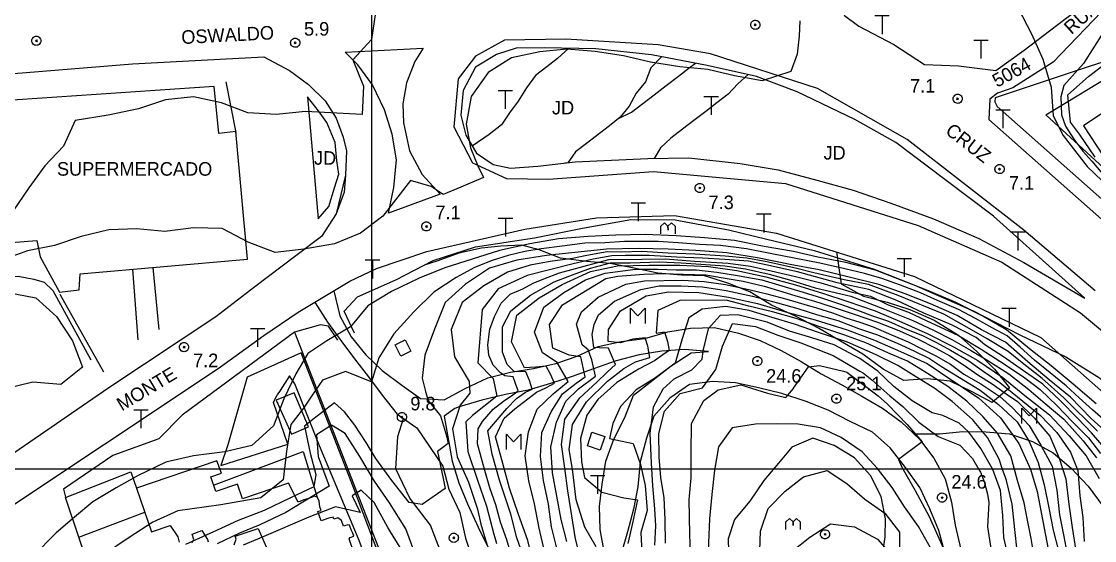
# Model space of a CAD drawing. Extents: x 555347 to 556479, y 8560498 to 8561653.
# Drawn here: x 556122.6 to 556359.8, y 8561384.2 to 8561498.9 of the extents above; entities that cross this region are included whole.
import ezdxf

# ---------------------------------------------------------------- set-up
doc = ezdxf.new("R2010")
doc.units = 0
doc.header["$MEASUREMENT"] = 0
for name, color, linetype in [('10', 24, 'CONTINUOUS'), ('12', 3, 'CONTINUOUS'), ('13', 3, 'CONTINUOUS'), ('14', 3, 'CONTINUOUS'), ('20', 4, 'CONTINUOUS'), ('30', 2, 'CONTINUOUS'), ('38', 255, 'CONTINUOUS'), ('4', 255, 'CONTINUOUS'), ('40', 255, 'CONTINUOUS'), ('43', 212, 'CONTINUOUS'), ('44', 255, 'CONTINUOUS'), ('5', 1, 'CONTINUOUS'), ('50', 255, 'CONTINUOUS'), ('6', 2, 'CONTINUOUS'), ('7', 42, 'CONTINUOUS')]:
    doc.layers.add(name, color=color, linetype=linetype)

# ---------------------------------------------------------------- blocks, each defined once
blk = doc.blocks.new('COD007', base_point=(556370.32, 8561240.38))
at = {"layer": '4'}
for points in [[(556370.316, 8561241.3956), (556370.5168, 8561241.3792), (556370.7156, 8561241.318), (556370.9212, 8561241.2012), (556371.1236, 8561241.0072), (556371.2452, 8561240.7848), (556371.3152, 8561240.5864), (556371.3332, 8561240.3828), (556371.314, 8561240.188), (556371.2436, 8561239.9836), (556371.1232, 8561239.7764), (556370.9232, 8561239.5776), (556370.718, 8561239.4492), (556370.5176, 8561239.396), (556370.3128, 8561239.3792), (556370.108, 8561239.3984), (556369.9132, 8561239.4596), (556369.7048, 8561239.5812), (556369.5112, 8561239.7812), (556369.3808, 8561239.9844), (556369.3248, 8561240.184), (556369.3128, 8561240.386), (556369.3268, 8561240.5876), (556369.38, 8561240.79), (556369.5116, 8561240.9964), (556369.7064, 8561241.1968), (556369.9148, 8561241.3292), (556370.1204, 8561241.3896)], [(556370.32, 8561240.18), (556370.12, 8561240.38), (556370.32, 8561240.58), (556370.52, 8561240.38)]]:
    blk.add_lwpolyline(points, close=True, dxfattribs=at)
blk = doc.blocks.new('COD139', base_point=(556304.42, 8561266.24))
at = {"layer": '30'}
blk.add_lwpolyline([(556302.82, 8561264.54), (556302.82, 8561267.94), (556304.412, 8561266.237167), (556306.02, 8561267.94), (556306.02, 8561264.54)], dxfattribs=at)
blk = doc.blocks.new('COD140', base_point=(555924.61, 8561329.59))
at = {"layer": '30'}
blk.add_lwpolyline([(555923.01, 8561327.89), (555923.01, 8561329.59), (555923.81, 8561330.298333), (555924.607333, 8561329.587167), (555924.61, 8561328.74), (555924.607333, 8561329.587167), (555925.41, 8561330.298333), (555926.207333, 8561329.587167), (555926.21, 8561327.89)], dxfattribs=at)
blk = doc.blocks.new('COD013', base_point=(555984.05, 8561208.14))
at = {"layer": '50'}
for p, q in [((555985.645993, 8561212.14), (555982.445993, 8561212.14)), ((555984.0524, 8561212.1364), (555984.0524, 8561208.1444))]:
    blk.add_line(p, q, dxfattribs=at)

msp = doc.modelspace()

# ---------------------------------------------------------------- linework, layer by layer
at = {"layer": '10'}
for points in [[(556381.05, 8561496.4, 14.47), (556337.88, 8561481.99, 9.67), (556337.81, 8561481.17, 9.2), (556338.28, 8561480.14, 9.22), (556364.65, 8561456.77, 9.91), (556385.6, 8561438.51, 9.73)], [(556167.8, 8561485.57, 6.68), (556170.01, 8561474.34, 11.82)], [(556196.19, 8561430, 10.17), (556193.96, 8561434.88, 10.1), (556196.9, 8561438.08, 10.2), (556205.35, 8561441.77, 10.05), (556213.59, 8561446.07, 0), (556223, 8561449.08, 0), (556236.05, 8561451.08, 0), (556246.6, 8561453.24, 0), (556257.31, 8561455.14, 0), (556267.11, 8561455.04, 0), (556278.91, 8561452.84, 0), (556287.37, 8561450.79, 0), (556297.82, 8561448.29, 0), (556311.08, 8561444.13, 0), (556319.88, 8561440.73, 0), (556332.98, 8561434.97, 0), (556343.29, 8561429.67, 0), (556353.49, 8561424.76, 0), (556360.9, 8561420.16, 0), (556365.55, 8561415.85, 0), (556368.8, 8561411.2, 0), (556371.1, 8561406.24, 0), (556373, 8561399.28, 0), (556373.54, 8561392.14, 9.97)], [(556148.36, 8561428.54, 7.8), (556147.22, 8561444.14, 12.23)], [(556153, 8561430.83, 7.68), (556151.69, 8561444.54, 10.97)], [(556106.2, 8561438.47, 7.44), (556107.22, 8561437.22, 7.42), (556108.27, 8561436.51, 7.44), (556109.42, 8561436.5, 7.44), (556111.54, 8561437.62, 7.44), (556119.95, 8561442.43, 7.45), (556121.84, 8561442.61, 7.5), (556125.34, 8561441.94, 7.73), (556127.59, 8561441.32, 7.9), (556129.53, 8561439.45, 9.3), (556137.92, 8561424.15, 9.08)], [(556131.04, 8561438.64, 11.39), (556140.75, 8561421.44, 9.52)], [(556192.5, 8561428.44, 9.64), (556190.48, 8561431.58, 10.29), (556188.72, 8561431.88, 10.17), (556182.98, 8561430.2, 12.87)], [(556182.98, 8561430.2, 12.87), (556158.1, 8561411.9, 0), (556152.99, 8561406.68, 0), (556142.82, 8561402.96, 0), (556131.91, 8561395.54, 0), (556132.31, 8561393.77, 0)], [(556182.98, 8561430.2, 12.87), (556158.1, 8561411.9, 0), (556152.99, 8561406.68, 0), (556142.82, 8561402.96, 0), (556131.91, 8561395.54, 0), (556132.31, 8561393.77, 0)], [(556182.98, 8561430.2, 12.87), (556210.77, 8561358.93, 16.19), (556220.31, 8561335.01, 17.22), (556222.37, 8561323.98, 17.25), (556220.84, 8561286.95, 16.62)], [(556165.08, 8561396.43, 16.36), (556184.85, 8561403.87, 17.12), (556187.96, 8561393.78, 43.32)], [(556135.29, 8561384.95, 16), (556132.32, 8561393.69, 16.01), (556146.8, 8561399.35, 42.3), (556148.05, 8561395.74, 43.67)], [(556108.29, 8561341.25, 18.07), (556106.61, 8561345.92, 17.21), (556113.61, 8561349.26, 17.26), (556115.92, 8561346.09, 17.43), (556125.12, 8561350.86, 16.95), (556120.77, 8561357.85, 16.11), (556140.03, 8561370.34, 16.35), (556135.29, 8561384.95, 16), (556149.88, 8561390.44, 16.45)]]:
    msp.add_polyline3d(points, dxfattribs=at)
at = {"layer": '12'}
msp.add_lwpolyline([(556359.94, 8561439.37), (556344.17, 8561452.81), (556318.41, 8561472.85), (556298.59, 8561484.07), (556274.93, 8561491.78), (556263.39, 8561493.76), (556242.97, 8561495.02), (556229.38, 8561494.8), (556222.95, 8561491.2), (556219.14, 8561486.25), (556218.17, 8561475.62), (556222.29, 8561467.69), (556229.79, 8561464.19), (556239.13, 8561464.07), (556262.31, 8561465.75), (556291.48, 8561463.09), (556320.85, 8561453.81), (556339.36, 8561445.7), (556356.71, 8561434.49), (556386.01, 8561410.14)], dxfattribs=at)
for points in [[(556400.88, 8561628.84, 13.62), (556400.84, 8561624.76, 13.21), (556400.04, 8561621.1, 13.36), (556398.11, 8561616.58, 13.31), (556394.11, 8561609.9, 13.3), (556373.9, 8561584.03, 12.91), (556371.66, 8561581.22, 12.49), (556369.38, 8561578.23, 12.5), (556359.03, 8561565.61, 12.3), (556349.66, 8561554.94, 11.72), (556338.48, 8561540.03, 10.55), (556329.95, 8561527.85, 9.48), (556324.55, 8561520.42, 8.61), (556317.38, 8561514.73, 8.26), (556312.23, 8561511.29, 8.08), (556306.88, 8561508.01, 7.69), (556303.76, 8561504.73, 7.49), (556303.5, 8561502.26, 7.45), (556304.52, 8561500.19, 7.47), (556307.7, 8561497.87, 7.5), (556315.44, 8561493.8, 7.45), (556322.25, 8561489.36, 7.47)], [(556100.02, 8561485.68, 5.48), (556147.15, 8561489.51, 5.79), (556176.2, 8561491.06, 6.21), (556181.86, 8561488.05, 6.13), (556186.08, 8561484.95, 6.18), (556189.73, 8561481.35, 6.44), (556192.16, 8561477.52, 6.49), (556193.73, 8561473.33, 6.61), (556194.48, 8561470.3, 6.69), (556194.2, 8561464.95, 6.84), (556192.14, 8561456.41, 7.08), (556188.89, 8561451.38, 7.32), (556183.24, 8561447.11, 7.32), (556174.19, 8561440.23, 7.55), (556165.53, 8561433.6, 7.47), (556141.9, 8561417.96, 7.35), (556120.88, 8561403.48, 7.3)], [(556423.75, 8561411.26, 9.94), (556380.86, 8561449.07, 10.15), (556349.09, 8561478.29, 9.73), (556365.35, 8561488.16, 14.14)], [(556336.48, 8561477.22, 7.85), (556386.36, 8561433.14, 7.66), (556435.91, 8561393.86, 7.97), (556442.6, 8561390.18, 8.49), (556448.21, 8561387.33, 8.7), (556453.45, 8561385.96, 9), (556460.57, 8561385.02, 9.48), (556468.11, 8561384.53, 0), (556477.89, 8561385.5, 0)], [(556115.5, 8561388.59, 6.98), (556166.07, 8561422.23, 7.49), (556176.21, 8561429.5, 7.52), (556183.74, 8561434.64, 7.47), (556188.96, 8561437.75, 7.45), (556195.16, 8561441.49, 7.36), (556201.09, 8561444.33, 7.42), (556212.21, 8561448.1, 7.9), (556212.2, 8561448.04, 7.47), (556233.87, 8561453, 7.59), (556249.7, 8561455.51, 7.48), (556266.98, 8561456.03, 7.34), (556289.49, 8561452.13, 7.49), (556320.04, 8561442.55, 7.55), (556347.93, 8561429.08, 7.48), (556371.89, 8561407.92, 7.58), (556374.39, 8561402.36, 7.87), (556377.26, 8561389.6, 8.73), (556380.87, 8561372.35, 8.88)]]:
    msp.add_polyline3d(points, dxfattribs=at)
msp.add_polyline3d([(556194.16, 8561492.1, 6.44), (556211.39, 8561493.02, 6.79), (556209.53, 8561490.07, 6.92), (556207.72, 8561485.33, 7.12), (556206.9, 8561480.71, 7.22), (556207.02, 8561476.49, 7.32), (556208.4, 8561470.33, 7.42), (556211.15, 8561465.09, 7.51), (556215.13, 8561460.73, 7.47), (556203.75, 8561456.56, 7.62), (556204.88, 8561462.18, 7.46), (556205.51, 8561468.3, 7.46), (556204.58, 8561473.98, 7.17), (556202.85, 8561479.37, 7.17), (556200.2, 8561484.89, 6.59), (556196.92, 8561489.33, 6.53)], close=True, dxfattribs=at)
at = {"layer": '13'}
for points in [[(556478.23, 8561560.57, 38.92), (556464.9, 8561555.49, 38.57), (556440.08, 8561544.13, 35.71), (556430.48, 8561540.69, 32.56), (556421.18, 8561538.94, 31.23), (556403.86, 8561535.16, 25.35), (556395.67, 8561532.62, 22.18), (556382.21, 8561526.61, 18.58), (556376.55, 8561523.54, 15.94), (556373.48, 8561520.68, 14.62), (556371.41, 8561516.12, 12.55), (556368.18, 8561510.41, 11.24), (556363.13, 8561502.87, 9.8), (556350.65, 8561489.88, 8.74), (556341.73, 8561484.24, 8.74), (556338.34, 8561483.04, 7.88), (556336.7, 8561481.72, 7.85), (556336.48, 8561477.22, 7.85)], [(556322.25, 8561489.36, 7.47), (556329.72, 8561489.08, 7.64), (556338.04, 8561488.06, 8.13), (556344.3, 8561492.55, 8.42), (556352.96, 8561499.19, 9.08), (556360.87, 8561505.06, 10.13), (556363.93, 8561509.18, 10.71), (556367.61, 8561515.61, 12.27), (556370.25, 8561522.01, 13.93), (556372.83, 8561524.5, 15.47), (556378.81, 8561529.02, 17.32), (556384.79, 8561531.63, 7.85), (556384.87, 8561531.57, 19.48), (556392.41, 8561535.95, 22.09)], [(556210.19, 8561358.07, 16.69), (556207.88, 8561364.52, 10.3), (556195.82, 8561396.26, 10.35), (556184.46, 8561425.69, 8.38), (556172.52, 8561420.27, 8.51), (556168.21, 8561405.31, 8.41), (556166.68, 8561400.78, 8.41), (556181.51, 8561405.5, 11.7), (556178.34, 8561414.66, 11.7), (556179.11, 8561416.39, 11.7)], [(556207.41, 8561356.94, 15.13), (556202.89, 8561368.8, 14.39), (556197.24, 8561384.17, 12.68), (556188.46, 8561405.12, 11.26), (556183.02, 8561418.81, 8.75), (556181.85, 8561420.58, 8.61), (556179.77, 8561417.34, 8.61), (556179.11, 8561416.39, 11.7)]]:
    msp.add_polyline3d(points, dxfattribs=at)
at = {"layer": '14'}
msp.add_lwpolyline([(556251.5, 8561381.36), (556250.55, 8561386.65), (556250.42, 8561391.69), (556250.97, 8561396.67), (556251.78, 8561401.73), (556253.57, 8561406.59), (556255.96, 8561411.4), (556257.9, 8561416.31), (556262.26, 8561419.71), (556266.25, 8561422.77), (556270.62, 8561425.68), (556274.46, 8561425.96), (556269.21, 8561426.44), (556264.14, 8561426.03), (556259.15, 8561425.25), (556254.06, 8561423.88), (556249.06, 8561422.13), (556244.32, 8561420.46), (556239.52, 8561418.87), (556234.63, 8561417.4), (556229.63, 8561416.48), (556224.4, 8561415.2), (556219.33, 8561413.72), (556218.38, 8561413.37), (556216.08, 8561411.67), (556217.78, 8561401.76), (556219.26, 8561396.94), (556221.2, 8561392.28), (556223.53, 8561387.16), (556225.95, 8561382.36)], dxfattribs=at)
for points in [[(556243.64, 8561492.97, 7.55), (556241.11, 8561490.72, 8.03), (556238.72, 8561488.88, 8.27), (556236.2, 8561486.96, 8.33), (556234.26, 8561484.2, 8.33), (556232.44, 8561481.29, 8.33), (556230.49, 8561478.71, 8.33), (556228.7, 8561476.08, 8.21), (556225.98, 8561473.93, 8.04), (556222.27, 8561471.35, 7.84), (556222.37, 8561471.18, 7.74)], [(556264.1, 8561491.11, 7.45), (556261.71, 8561488.65, 7.99), (556260.55, 8561485.54, 7.99), (556258.5, 8561483.09, 8.42), (556256.91, 8561480.21, 8.58), (556254.97, 8561477.78, 8.58), (556252.6, 8561475.83, 8.46), (556247.53, 8561471.95, 8.16), (556245.09, 8561470.08, 7.99), (556243.35, 8561467.68, 7.76), (556242.74, 8561467.62, 7.76)], [(556254.45, 8561477.35, 8.5), (556257.44, 8561478.85, 8.5), (556259.96, 8561480.78, 8.47), (556262.47, 8561482.71, 8.36), (556265.11, 8561484.73, 8.07), (556267.82, 8561486.81, 7.7), (556270.21, 8561488.64, 7.51), (556271.6, 8561489.66, 7.45)], [(556283.22, 8561487.17, 7.71), (556280.94, 8561485.15, 8.46), (556278.85, 8561482.85, 8.46), (556276.33, 8561480.92, 8.46), (556273.86, 8561479.02, 8.46), (556271.22, 8561477, 8.46), (556268.71, 8561475.07, 8.46), (556266.16, 8561473.12, 8.45), (556263.9, 8561470.94, 8.32), (556262.49, 8561468.62, 8.13)], [(556191.67, 8561439.38, 7.07), (556193, 8561433.82, 8.04), (556195.51, 8561429.23, 8.44), (556198.75, 8561425.25, 9.05), (556202.34, 8561421.73, 9.52), (556206.72, 8561418.5, 9.74), (556210.82, 8561415.55, 10), (556216.05, 8561415.26, 10.74), (556220.72, 8561417.76, 11.12), (556225.7, 8561420.12, 11.72), (556230.74, 8561421.39, 13.59), (556235.83, 8561422.19, 14.85), (556240.72, 8561423.34, 16.2), (556245.48, 8561424.9, 17.49), (556250.1, 8561427.05, 18.38), (556255.16, 8561428.14, 19.75), (556260.38, 8561428.85, 20.34), (556265.49, 8561430.3, 21.52), (556270.51, 8561431.11, 22.55), (556275.81, 8561431.3, 23.03), (556281.09, 8561430.03, 24.09), (556285.94, 8561428.43, 24.72), (556290.52, 8561426.17, 24.84), (556294.97, 8561423.76, 25.03), (556299.41, 8561421.02, 25.23), (556303.94, 8561418.6, 25.24), (556308.41, 8561416.07, 25.24), (556312.97, 8561413.43, 25.19), (556317.1, 8561410.44, 25), (556321.11, 8561406.61, 24.97), (556324.29, 8561402.4, 24.89), (556326.77, 8561397.84, 24.85), (556328.2, 8561392.66, 24.87), (556329.04, 8561387.6, 25.14), (556330.27, 8561382.21, 25.18)], [(556187.5, 8561436.7, 7.18), (556190.24, 8561432.47, 8.02), (556193.18, 8561428.39, 8.79), (556196.23, 8561424.33, 9.1), (556199.29, 8561420.34, 9.32), (556202.34, 8561416.28, 9.49), (556205.63, 8561412.15, 9.97), (556210.03, 8561409.06, 10.04), (556215.74, 8561400.63, 10.27), (556217.11, 8561395.54, 10.45), (556219.48, 8561390.39, 10.54), (556220.77, 8561384.73, 10.79), (556222.51, 8561379.41, 10.89), (556224.13, 8561374.57, 11.08), (556226.63, 8561369.83, 11.18), (556229.03, 8561364.96, 11.34), (556229.15, 8561364.73, 11.47)], [(556326.87, 8561380.93, 25.03), (556325.4, 8561386.4, 24.92), (556323.42, 8561391.21, 24.92), (556321.21, 8561395.92, 24.98), (556318.02, 8561400.32, 24.99), (556314.62, 8561404.67, 25), (556310.74, 8561408.16, 25.04), (556305.8, 8561410.46, 25.23), (556300.94, 8561413, 25.44), (556296.06, 8561414.9, 25.45), (556290.7, 8561416.68, 25.44), (556285.52, 8561417.9, 25.18), (556280.43, 8561419.01, 24.84), (556275.34, 8561419.35, 24.39), (556270.27, 8561418.69, 23.65), (556265.93, 8561415.68, 23.3), (556262.42, 8561411.66, 22.39), (556260.81, 8561406.81, 21.84), (556259.4, 8561401.55, 21.34), (556258.89, 8561396.09, 20.7), (556257.88, 8561391.13, 20.52), (556256.58, 8561386.14, 20.45), (556255.14, 8561381.24, 20)], [(556319.86, 8561407.8, 24.9), (556325.57, 8561407.75, 23.67), (556330.69, 8561408.26, 22.59), (556335.81, 8561408.19, 21.92), (556341.03, 8561407.76, 20.79), (556346.15, 8561406.11, 19.14), (556350.7, 8561403.58, 17.7), (556354.66, 8561400.15, 16.09), (556358.4, 8561396.18, 15.22), (556361.72, 8561391.69, 15.09), (556363.81, 8561387.15, 14.87), (556366.34, 8561382.4, 14.1)], [(556292.98, 8561381.81, 27.79), (556296.91, 8561384.95, 27.68), (556301.43, 8561387.91, 27.42), (556306.76, 8561387.24, 27.32), (556311.81, 8561384.46, 27.29), (556315.52, 8561380.28, 27.1)]]:
    msp.add_polyline3d(points, dxfattribs=at)
at = {"layer": '20'}
for points in [[(556357.65, 8561437.73, 7.45), (556337.49, 8561455.91, 7.54), (556326.75, 8561463.95, 7.42), (556315.89, 8561472.16, 7.47), (556306.8, 8561477.23, 7.23), (556294.09, 8561483.38, 7.27), (556285.1, 8561486.75, 7.01), (556274.19, 8561489.16, 7.04), (556261.91, 8561491.53, 7.23), (556249.54, 8561492.87, 7.52), (556238.23, 8561493.07, 7.5), (556231.98, 8561493.03, 7.25), (556227.63, 8561491.6, 6.99), (556223, 8561488.8, 6.99), (556220.26, 8561483.61, 7.04), (556219.7, 8561478.23, 7.21), (556220.86, 8561473.74, 7.42), (556223.18, 8561469.81, 7.6), (556226.87, 8561467.32, 7.62), (556230.74, 8561466.49, 7.62), (556236.72, 8561466.95, 7.73), (556245.02, 8561467.87, 7.76), (556261.07, 8561468.59, 7.88), (556270.11, 8561468.8, 7.9), (556281.49, 8561467.51, 8), (556289.87, 8561466.08, 8.12), (556298.43, 8561463.85, 8.12), (556306.5, 8561461.6, 8.16), (556314.76, 8561458.75, 8.16), (556324.21, 8561455.29, 8.16), (556334.25, 8561450.95, 8.14), (556344.17, 8561445.63, 8.12)], [(556185.83, 8561482.23, 6.34), (556188.16, 8561455.32, 7.2), (556190.55, 8561457.98, 7.21), (556191.79, 8561462.15, 6.89), (556192.72, 8561465.15, 6.89), (556192.3, 8561468.11, 6.92), (556191.95, 8561472.17, 6.88), (556190.07, 8561476.61, 6.85), (556188.29, 8561479.18, 6.82)]]:
    msp.add_polyline3d(points, close=True, dxfattribs=at)
at = {"layer": '30'}
for points in [[(556302.79, 8561447.96, 7.53), (556303.8, 8561440.92, 10.95), (556308.75, 8561438.19, 12.23), (556313.99, 8561436.89, 12.6), (556319.01, 8561435.22, 12.84), (556324.4, 8561432.9, 13.1), (556329.74, 8561429.58, 13.37), (556333.72, 8561426.04, 13.73), (556337.68, 8561422.04, 14.29), (556341.04, 8561417.9, 15.44), (556337.17, 8561414.68, 19.02), (556332.75, 8561417.06, 20.6), (556327.93, 8561419.38, 22.07), (556322.87, 8561419.94, 23.63), (556317.66, 8561419.55, 23.48), (556313.07, 8561422.05, 22.65), (556308.6, 8561425.41, 22.03), (556303.67, 8561428.28, 21.79), (556298.77, 8561431.11, 21.55), (556293.74, 8561433.78, 21.09), (556288.44, 8561436.24, 20.64), (556283.62, 8561439.13, 20.33), (556278.78, 8561441.06, 19.2), (556273.61, 8561442.68, 18.27), (556268.54, 8561442.84, 17.22), (556263.29, 8561443.25, 16.54), (556257.71, 8561444.48, 15.69), (556252.74, 8561445.43, 14.63), (556247.56, 8561445.82, 13.44), (556241.75, 8561446.62, 12.73), (556237.07, 8561448.42, 11.19), (556233.25, 8561449.43, 8.99), (556228.55, 8561449.23, 7.43), (556224.31, 8561448.78, 7.43), (556219.29, 8561447.68, 7.43), (556214.62, 8561445.97, 7.43), (556211.64, 8561445.02, 7.43)], [(556266.02, 8561270.71, 12.48), (556260.77, 8561278.72, 12.57), (556256.04, 8561285.05, 12.6), (556251.35, 8561291.65, 12.67), (556247.14, 8561297.73, 12.72), (556243.51, 8561304.27, 12.72), (556240.26, 8561311.41, 12.58), (556236.82, 8561318.53, 12.37), (556233.69, 8561325.76, 11.94), (556230.89, 8561332.29, 11.7), (556228.33, 8561338.94, 11.57), (556225.65, 8561345.57, 11.47), (556222.17, 8561352.34, 11.23), (556218.92, 8561359.55, 11.17), (556216.57, 8561366.17, 11.02), (556215.97, 8561373.31, 10.87), (556215.65, 8561380.67, 10.72), (556213.01, 8561387.58, 10.52), (556208.45, 8561393.52, 10.14), (556205.36, 8561400.03, 9.97), (556205.77, 8561407.18, 9.83), (556207.05, 8561411.15, 9.95)], [(556312.55, 8561321.6, 29.45), (556306.43, 8561323.63, 28.99), (556302.25, 8561326.44, 28.75), (556298.59, 8561329.97, 28.38), (556295.45, 8561334.47, 28.23), (556293.2, 8561339.65, 28.23), (556290.96, 8561344.96, 28.12), (556289.18, 8561350, 27.94), (556286.97, 8561354.7, 27.83), (556285.15, 8561359.71, 27.69), (556284.36, 8561364.8, 27.74), (556285.15, 8561370.29, 28.1), (556285.59, 8561375.51, 28), (556285.97, 8561386.25, 27.7), (556287.66, 8561391.23, 27.54), (556291.43, 8561395.07, 27.72), (556295.48, 8561398.3, 27.68), (556300.72, 8561399.66, 27.34), (556305.04, 8561396.76, 27.42), (556309.03, 8561393.36, 27.45), (556313.5, 8561390.26, 27.42), (556316.72, 8561386.07, 27.25), (556316.68, 8561380.66, 27.04), (556317.29, 8561378.02, 26.95)]]:
    msp.add_polyline3d(points, dxfattribs=at)
at = {"layer": '43'}
msp.add_lwpolyline([(556369.38, 8561578.23), (556359.03, 8561565.61), (556349.66, 8561554.94), (556338.48, 8561540.03), (556329.95, 8561527.85), (556324.55, 8561520.42), (556317.38, 8561514.73), (556312.23, 8561511.29), (556306.88, 8561508.01), (556303.76, 8561504.73), (556303.5, 8561502.26), (556304.52, 8561500.19), (556307.7, 8561497.87), (556315.44, 8561493.8), (556322.25, 8561489.36), (556329.72, 8561489.08), (556338.04, 8561488.06), (556344.3, 8561492.55), (556352.96, 8561499.19), (556360.87, 8561505.06)], dxfattribs=at)
for points in [[(556363.13, 8561502.87, 9.8), (556350.65, 8561489.88, 8.74), (556341.73, 8561484.24, 8.74), (556338.34, 8561483.04, 7.88), (556336.7, 8561481.72, 7.85), (556336.48, 8561477.22, 7.85), (556386.36, 8561433.14, 7.66)], [(556100.02, 8561485.68, 5.48), (556147.15, 8561489.51, 5.79), (556176.2, 8561491.06, 6.21), (556181.86, 8561488.05, 6.13), (556186.08, 8561484.95, 6.18), (556189.73, 8561481.35, 6.44), (556192.16, 8561477.52, 6.49), (556193.73, 8561473.33, 6.61), (556194.48, 8561470.3, 6.69), (556194.2, 8561464.95, 6.84), (556193.92, 8561461.19, 7.01), (556192.14, 8561456.41, 7.08), (556188.89, 8561451.38, 7.32), (556183.24, 8561447.11, 7.32), (556174.19, 8561440.23, 7.55), (556165.53, 8561433.6, 7.47), (556141.9, 8561417.96, 7.35), (556120.88, 8561403.48, 7.3)]]:
    msp.add_polyline3d(points, dxfattribs=at)
at = {"layer": '44'}
for points in [[(556200, 8561650.18), (556200, 8560498.19)], [(555348.32, 8561400), (556477.92, 8561400)]]:
    msp.add_lwpolyline(points, dxfattribs=at)
at = {"layer": '5'}
for points in [[(556359.96, 8561468.93, 10), (556356.54, 8561473.97, 10), (556354.48, 8561476.64, 10), (556353.95, 8561482.7, 10), (556358.47, 8561486.73, 10), (556363.61, 8561490.68, 10)], [(556364.07, 8561406.68, 10), (556359.1, 8561411.17, 10), (556354.48, 8561415.86, 10), (556349.82, 8561419.7, 10), (556345.07, 8561423.66, 10), (556340.16, 8561428, 10), (556334.82, 8561430.75, 10), (556329.46, 8561433.93, 10), (556323.53, 8561436.53, 10), (556317.93, 8561438.7, 10), (556312.14, 8561440.79, 10), (556305.58, 8561442.41, 10), (556298.97, 8561443.99, 10), (556292.56, 8561445.16, 10), (556285.69, 8561446.6, 10), (556278.56, 8561447.78, 10), (556271.67, 8561448.26, 10), (556265.54, 8561448.56, 10), (556258.96, 8561448.71, 10), (556251.95, 8561448.59, 10), (556238.68, 8561447.21, 10), (556232.08, 8561446.14, 10), (556226.04, 8561444.36, 10), (556220.77, 8561440.82, 10), (556216.25, 8561436.78, 10), (556213.9, 8561430.93, 10), (556211.75, 8561425.15, 10), (556211.15, 8561420.07, 10), (556211.92, 8561417.16, 10), (556212.47, 8561415.12, 10), (556215.2, 8561411.72, 10), (556216.54, 8561407.34, 10), (556216.96, 8561405.64, 10), (556214.54, 8561403.84, 10), (556215.8, 8561397.9, 10), (556216.26, 8561395.66, 10), (556211.16, 8561392.13, 10), (556208.32, 8561392.61, 10), (556204.48, 8561397.45, 10), (556200.92, 8561402.33, 10), (556198.8, 8561405.83, 10), (556196.29, 8561409.7, 10), (556193.99, 8561412.6, 10), (556191.82, 8561414.61, 10), (556186.99, 8561410.9, 10), (556185.15, 8561409.49, 10), (556186.41, 8561403.49, 10), (556187.67, 8561398.77, 10), (556187.22, 8561396.08, 10), (556182.05, 8561393.6, 10), (556176.24, 8561390.8, 10), (556170.47, 8561388.65, 10), (556164.88, 8561386.02, 10), (556158.86, 8561383.29, 10)], [(556236.02, 8561378.25, 15), (556234.51, 8561384.19, 15), (556232.5, 8561389.94, 15), (556230.47, 8561395.73, 15), (556228.82, 8561402, 15), (556227.4, 8561407.08, 15), (556229.34, 8561411.21, 15), (556231.63, 8561413.29, 15), (556236.49, 8561416.95, 15), (556238.49, 8561417.95, 15), (556240.47, 8561418.95, 15), (556239.58, 8561420.99, 15), (556238.62, 8561422.73, 15), (556236.34, 8561422.49, 15), (556233.79, 8561422.36, 15), (556230.92, 8561428.08, 15), (556232.1, 8561433.99, 15), (556237.08, 8561437.81, 15), (556242.14, 8561440.77, 15), (556248.39, 8561443.64, 15), (556254.4, 8561444.9, 15), (556261.28, 8561445.08, 15), (556268.12, 8561445.08, 15), (556274.49, 8561444.77, 15), (556280.72, 8561443.83, 15), (556287.15, 8561442.46, 15), (556293.7, 8561440.7, 15), (556299.69, 8561438.86, 15), (556305.29, 8561436.99, 15), (556311.35, 8561434.97, 15), (556317.26, 8561432.48, 15), (556322.94, 8561429.87, 15), (556328.65, 8561426.97, 15), (556334.03, 8561424, 15), (556339.56, 8561420.19, 15), (556344.42, 8561416.25, 15), (556349.85, 8561411.99, 15), (556354.19, 8561407.36, 15), (556357.98, 8561402.92, 15), (556360.87, 8561397.89, 15)], [(556249.65, 8561382.77, 20), (556247.13, 8561387.15, 20), (556245.23, 8561393.18, 20), (556244.39, 8561399.98, 20), (556243.67, 8561404.3, 20), (556244.39, 8561409.82, 20), (556247.51, 8561414.86, 20), (556252.15, 8561419.42, 20), (556255.77, 8561422.21, 20), (556258.38, 8561423.69, 20), (556261.53, 8561424.63, 20), (556261.09, 8561427.12, 20), (556260.47, 8561429.02, 20), (556257.79, 8561428.69, 20), (556255.03, 8561427.88, 20), (556252.31, 8561428.14, 20), (556252.39, 8561430.86, 20), (556255.03, 8561434.94, 20), (556260.7, 8561438.26, 20), (556265.63, 8561439.17, 20), (556272.32, 8561439.01, 20), (556278.92, 8561437.98, 20), (556285.3, 8561436.54, 20), (556292.04, 8561434.61, 20), (556298.1, 8561432.99, 20), (556305.13, 8561430.77, 20), (556311.2, 8561428.44, 20), (556316.95, 8561425.95, 20), (556322.86, 8561423.28, 20), (556328.69, 8561419.33, 20), (556334.17, 8561415.74, 20), (556339.03, 8561411.3, 20), (556343.09, 8561405.6, 20), (556345.69, 8561399.99, 20), (556347.12, 8561395, 20), (556349.61, 8561382.25, 20)], [(556270.61, 8561379.44, 25), (556270.34, 8561385.57, 25), (556270.22, 8561393.2, 25), (556270.62, 8561398.02, 25), (556270.65, 8561403.5, 25), (556270.69, 8561410.05, 25), (556273.43, 8561415.1, 25), (556276.65, 8561417.51, 25), (556281.61, 8561418.62, 25), (556287.54, 8561416.77, 25), (556291.6, 8561415.77, 25), (556293.25, 8561417.78, 25), (556293.28, 8561417.84, 25), (556296.57, 8561422.58, 25), (556299.04, 8561422.84, 25), (556304.32, 8561421.6, 25), (556305.08, 8561421.42, 25), (556311.96, 8561416.16, 25), (556314.04, 8561414.29, 25), (556318.4, 8561409.85, 25), (556321.69, 8561405.99, 25), (556316.51, 8561402.12, 25), (556317.21, 8561400.37, 25), (556320.17, 8561395.23, 25), (556323.25, 8561389.49, 25), (556326.38, 8561382.59, 25)]]:
    msp.add_polyline3d(points, dxfattribs=at)
at = {"layer": '6'}
for points in [[(556200.88, 8561500.86, 6), (556199.99, 8561494.92, 6), (556195.84, 8561490.41, 6), (556198.23, 8561484.57, 6), (556197.95, 8561478.33, 6), (556185.38, 8561479.01, 6), (556178.91, 8561478.36, 6), (556172.61, 8561478.72, 6), (556166.8, 8561480.91, 6), (556160.66, 8561482.22, 6), (556154.44, 8561481.57, 6), (556148.45, 8561479.63, 6), (556141.77, 8561478.17, 6), (556134.45, 8561477.05, 6), (556131.91, 8561471.36, 6), (556127.78, 8561466.99, 6), (556124.2, 8561462.15, 6), (556120.73, 8561457.02, 6)], [(556342.94, 8561501.87, 8), (556345.92, 8561496.18, 8), (556348.38, 8561490.59, 8), (556350.21, 8561484.41, 8), (556350.71, 8561478.07, 8), (556352.88, 8561473.73, 8), (556358.23, 8561466.88, 8), (556363.23, 8561462.04, 8)], [(556294.65, 8561499.06, 7), (556294.54, 8561495.67, 7), (556294.11, 8561491.68, 7), (556292.72, 8561487.85, 7), (556286.36, 8561485.81, 7), (556280.26, 8561486.9, 7), (556274.31, 8561488.29, 7), (556268.11, 8561488.85, 7), (556261.69, 8561489.94, 7), (556255.67, 8561491.34, 7), (556249.41, 8561492.24, 7), (556243.13, 8561492.81, 7), (556237.17, 8561492.16, 7), (556230.94, 8561490.86, 7), (556225.78, 8561487.66, 7), (556222, 8561482.35, 7), (556220.94, 8561476.21, 7), (556221.88, 8561470.98, 7), (556223.51, 8561467.03, 7), (556224.77, 8561464.45, 7), (556219.71, 8561462.27, 7), (556215.8, 8561460.64, 7), (556213.19, 8561462.42, 7), (556208.58, 8561463.79, 7), (556202.45, 8561455.87, 7), (556197.58, 8561452.14, 7), (556191.81, 8561449.74, 7), (556185.03, 8561448.58, 7), (556178.65, 8561447.81, 7), (556172.72, 8561450.16, 7), (556166.94, 8561453.14, 7), (556160.59, 8561453.33, 7), (556154.27, 8561452.47, 7), (556148.07, 8561453.04, 7), (556141.87, 8561452.84, 7), (556135.8, 8561451.35, 7), (556129.87, 8561449.4, 7), (556123.91, 8561448.24, 7), (556118.25, 8561446.12, 7)], [(556361.73, 8561496.43, 9), (556357.39, 8561489.59, 9), (556353.05, 8561484.75, 9), (556352.38, 8561482.24, 9), (556352.55, 8561478.24, 9), (556353.38, 8561475.73, 9), (556355.22, 8561472.89, 9), (556357.22, 8561470.22, 9), (556359.23, 8561468.05, 9), (556361.56, 8561465.21, 9)], [(556360.21, 8561414.38, 8), (556355.12, 8561418.78, 8), (556350.24, 8561422.8, 8), (556345.48, 8561426.58, 8), (556340.36, 8561430.73, 8), (556335.11, 8561433.78, 8), (556328.89, 8561436.95, 8), (556322.79, 8561439.52, 8), (556317.06, 8561441.71, 8), (556311.44, 8561443.91, 8), (556304.86, 8561445.61, 8), (556298.64, 8561446.83, 8), (556293.27, 8561448.05, 8), (556286.8, 8561449.15, 8), (556280.22, 8561450.49, 8), (556273.63, 8561451.1, 8), (556267.35, 8561451.52, 8), (556260.45, 8561451.84, 8), (556253.99, 8561451.71, 8), (556247.89, 8561451.35, 8), (556241.3, 8561450.86, 8), (556234.96, 8561449.76, 8), (556228.25, 8561448.3, 8), (556222.27, 8561446.35, 8), (556216.18, 8561444.42, 8), (556210.5, 8561442.16, 8), (556204.41, 8561439.19, 8), (556199.19, 8561436.08, 8), (556195.35, 8561431.42, 8), (556190.07, 8561428.31, 8), (556185.89, 8561425.54, 8), (556183.23, 8561421.03, 8), (556180.6, 8561415.53, 8), (556178.3, 8561409.52, 8), (556173.53, 8561405.16, 8), (556167.54, 8561403.8, 8), (556160.65, 8561402.87, 8), (556154.52, 8561401.53, 8), (556148.37, 8561398.55, 8), (556143.55, 8561395.83, 8), (556138.4, 8561392.71, 8), (556134.33, 8561389.37, 8), (556130.28, 8561385.86, 8), (556125.15, 8561380.73, 8)], [(556362.31, 8561410.48, 9), (556359.39, 8561413.04, 9), (556356.46, 8561415.73, 9), (556353.53, 8561418.41, 9), (556349.99, 8561421.22, 9), (556346.58, 8561424.02, 9), (556343.4, 8561426.95, 9), (556340.48, 8561429.39, 9), (556337.18, 8561431.22, 9), (556333.52, 8561433.29, 9), (556329.74, 8561435.25, 9), (556325.11, 8561437.2, 9), (556321.33, 8561438.91, 9), (556316.93, 8561440.61, 9), (556312.79, 8561442.08, 9), (556309, 8561443.17, 9), (556304.61, 8561444.27, 9), (556299.12, 8561445.49, 9), (556293.39, 8561446.59, 9), (556288.51, 8561447.57, 9), (556282.9, 8561448.66, 9), (556277.17, 8561449.4, 9), (556272.53, 8561449.64, 9), (556267.77, 8561450.01, 9), (556263.38, 8561450.25, 9), (556255.94, 8561450.25, 9), (556251.55, 8561450.01, 9), (556247.16, 8561449.88, 9), (556242.16, 8561449.27, 9), (556237.52, 8561448.66, 9), (556233.86, 8561448.05, 9), (556230.2, 8561447.2, 9), (556226.66, 8561446.1, 9), (556222.76, 8561444.52, 9), (556218.73, 8561442.32, 9), (556213.75, 8561439.08, 9), (556209.34, 8561434.76, 9), (556204.9, 8561429.88, 9), (556201.58, 8561424.54, 9), (556199.95, 8561419.23, 9), (556194.23, 8561421.56, 9), (556189.13, 8561419.6, 9), (556186.7, 8561416.09, 9), (556184.94, 8561413.41, 9), (556182.11, 8561409.85, 9), (556181.15, 8561403.91, 9), (556180.46, 8561397.62, 9), (556175.49, 8561393.61, 9), (556166.65, 8561392.06, 9), (556157.13, 8561390.72, 9), (556151.65, 8561388.24, 9), (556146.4, 8561384.84, 9), (556140.7, 8561381.04, 9)], [(556360.45, 8561408.35, 11), (556353.04, 8561415.75, 11), (556348.27, 8561420.03, 11), (556343.83, 8561423.49, 11), (556340.7, 8561425.96, 11), (556336.09, 8561428.75, 11), (556332.09, 8561431.05, 11), (556326.5, 8561434.18, 11), (556316.43, 8561438.32, 11), (556309.83, 8561440.78, 11), (556304.46, 8561441.79, 11), (556297.75, 8561443.35, 11), (556293.73, 8561444.36, 11), (556287.35, 8561445.81, 11), (556282.99, 8561446.6, 11), (556278.18, 8561447.04, 11), (556271.47, 8561447.49, 11), (556265.54, 8561447.71, 11), (556259.73, 8561448.05, 11), (556255.25, 8561447.94, 11), (556252.1, 8561447.97, 11), (556247.56, 8561447.19, 11), (556244.44, 8561446.53, 11), (556239.5, 8561445.87, 11), (556235.06, 8561445.04, 11), (556230.03, 8561443.51, 11), (556224.82, 8561440.46, 11), (556220.04, 8561436.78, 11), (556217.61, 8561430.86, 11), (556218.32, 8561424.82, 11), (556221.57, 8561419.37, 11), (556221.74, 8561416.73, 11), (556219.59, 8561414.11, 11), (556217.87, 8561408.88, 11), (556218.92, 8561402.72, 11), (556221.44, 8561397.05, 11), (556223.39, 8561391.13, 11), (556224.14, 8561387.77, 11), (556225.16, 8561384.32, 11), (556225.6, 8561382.92, 11)], [(556362.42, 8561404.24, 12), (556359.13, 8561408.02, 12), (556356.17, 8561411.15, 12), (556352.22, 8561415.1, 12), (556348.43, 8561418.72, 12), (556344.16, 8561421.68, 12), (556339.71, 8561424.8, 12), (556335.6, 8561427.44, 12), (556333.65, 8561429.04, 12), (556328.17, 8561431.83, 12), (556321.91, 8561434.52, 12), (556316.1, 8561437.2, 12), (556309.94, 8561439.66, 12), (556302.9, 8561441.11, 12), (556294.17, 8561443.58, 12), (556287.13, 8561445.14, 12), (556283.33, 8561445.92, 12), (556278.07, 8561446.26, 12), (556273.15, 8561446.6, 12), (556267.44, 8561446.82, 12), (556261.4, 8561447.15, 12), (556256.04, 8561447.15, 12), (556253.13, 8561447.13, 12), (556249.01, 8561446.4, 12), (556244.6, 8561445.37, 12), (556234.41, 8561442.75, 12), (556227.98, 8561439.78, 12), (556224.42, 8561435.21, 12), (556223.48, 8561423.46, 12), (556226.86, 8561419.97, 12), (556227.66, 8561416.08, 12), (556222.31, 8561411.85, 12), (556220.8, 8561410.44, 12), (556221.26, 8561403.89, 12), (556223.44, 8561397.51, 12), (556225.37, 8561391.77, 12), (556227.04, 8561385.63, 12), (556227.4, 8561384.32, 12), (556227.64, 8561383.55, 12)], [(556231.28, 8561379.55, 13), (556229.88, 8561384.32, 13), (556228.48, 8561388.27, 13), (556227.49, 8561392.06, 13), (556226.17, 8561395.84, 13), (556225.02, 8561399.63, 13), (556224.2, 8561402.59, 13), (556223.38, 8561405.55, 13), (556223.54, 8561408.84, 13), (556224.53, 8561410.49, 13), (556226.88, 8561413.23, 13), (556229.17, 8561414.97, 13), (556231.25, 8561416.39, 13), (556232.38, 8561417.28, 13), (556231.84, 8561418.88, 13), (556231.3, 8561420.36, 13), (556229.45, 8561420.56, 13), (556228.51, 8561421.28, 13), (556226.9, 8561422.97, 13), (556225.91, 8561425.12, 13), (556225.68, 8561427.44, 13), (556226.17, 8561430.89, 13), (556227.16, 8561433.69, 13), (556228.64, 8561436.65, 13), (556230.62, 8561438.63, 13), (556233.41, 8561439.78, 13), (556235.72, 8561441.1, 13), (556238.11, 8561442.01, 13), (556241.54, 8561443.36, 13), (556252.44, 8561446.28, 13), (556259.84, 8561446.37, 13), (556264.98, 8561446.48, 13), (556271.36, 8561445.92, 13), (556278.85, 8561445.48, 13), (556283.77, 8561444.81, 13), (556288.36, 8561443.8, 13), (556293.73, 8561442.57, 13), (556299.32, 8561441.11, 13), (556306.25, 8561439.1, 13), (556310.28, 8561438.21, 13), (556314.19, 8561436.31, 13), (556318.67, 8561434.63, 13), (556322.58, 8561432.84, 13), (556329.74, 8561429.48, 13), (556334.78, 8561426.45, 13), (556338.89, 8561423.82, 13), (556344.16, 8561420.36, 13), (556347.78, 8561417.56, 13), (556351.56, 8561413.94, 13), (556354.85, 8561410.49, 13), (556358.47, 8561406.87, 13), (556361.12, 8561403.4, 13)], [(556234.24, 8561378.73, 14), (556232.1, 8561384.82, 14), (556230.76, 8561390, 14), (556228.3, 8561397.5, 14), (556226.62, 8561403.31, 14), (556225.73, 8561408.46, 14), (556229.87, 8561413.38, 14), (556232.01, 8561415.54, 14), (556233.99, 8561416.95, 14), (556235.53, 8561417.67, 14), (556234.92, 8561419.54, 14), (556234.1, 8561421.49, 14), (556231.51, 8561421.54, 14), (556229.97, 8561423.1, 14), (556228.97, 8561425.79, 14), (556228.97, 8561428.59, 14), (556228.97, 8561431.38, 14), (556230.76, 8561434.96, 14), (556235.12, 8561438.43, 14), (556240.38, 8561441.34, 14), (556243.85, 8561442.68, 14), (556248.43, 8561444.36, 14), (556252.79, 8561445.53, 14), (556257.15, 8561445.59, 14), (556263.75, 8561445.81, 14), (556268.45, 8561445.59, 14), (556272.81, 8561445.25, 14), (556278.07, 8561444.92, 14), (556282.65, 8561444.25, 14), (556287.91, 8561443.02, 14), (556292.38, 8561441.79, 14), (556298.09, 8561440, 14), (556305.92, 8561438.21, 14), (556313.41, 8561435.3, 14), (556319.67, 8561432.84, 14), (556324.26, 8561430.71, 14), (556328.29, 8561428.59, 14), (556332.42, 8561426.24, 14), (556336.26, 8561423.98, 14), (556340.87, 8561421.02, 14), (556345.31, 8561417.56, 14), (556348.93, 8561414.44, 14), (556353.04, 8561410.98, 14), (556357.32, 8561406.21, 14), (556360.28, 8561402.43, 14)], [(556238.23, 8561381.87, 16), (556237.07, 8561386.93, 16), (556236.02, 8561392.27, 16), (556234.75, 8561397.38, 16), (556233.94, 8561402.91, 16), (556234.7, 8561408.18, 16), (556236.59, 8561413.24, 16), (556240.15, 8561416.62, 16), (556243.45, 8561419.33, 16), (556241.01, 8561423.55, 16), (556237.77, 8561425.67, 16), (556235.98, 8561430.21, 16), (556238.09, 8561435.74, 16), (556242.5, 8561439, 16), (556247.32, 8561441.8, 16), (556251.65, 8561443.27, 16), (556258.32, 8561444.15, 16), (556263.3, 8561444.15, 16), (556267.34, 8561443.99, 16), (556271.85, 8561443.99, 16), (556276.36, 8561443.52, 16), (556280.87, 8561442.75, 16), (556286.31, 8561441.81, 16), (556291.45, 8561440.26, 16), (556294.71, 8561439.32, 16), (556299.22, 8561437.92, 16), (556303.42, 8561436.53, 16), (556307.46, 8561435.13, 16), (556310.73, 8561433.88, 16), (556314.31, 8561432.64, 16), (556317.88, 8561431.08, 16), (556321.77, 8561429.53, 16), (556324.88, 8561427.97, 16), (556327.99, 8561426.26, 16), (556332.04, 8561423.93, 16), (556335.46, 8561421.44, 16), (556338.88, 8561419.11, 16), (556347.9, 8561411.8, 16), (556351.48, 8561408.07, 16), (556354.51, 8561403.73, 16), (556356.14, 8561399.67, 16), (556356.61, 8561394.07, 16), (556357.23, 8561389.25, 16), (556357.54, 8561383.96, 16)], [(556241.11, 8561381.9, 17), (556239.75, 8561387.18, 17), (556239.13, 8561392.26, 17), (556237.99, 8561397.46, 17), (556237.36, 8561402.74, 17), (556237.66, 8561408.05, 17), (556239.73, 8561412.62, 17), (556242.23, 8561416.62, 17), (556245.19, 8561418.94, 17), (556247.19, 8561420.38, 17), (556246.29, 8561424.81, 17), (556243.67, 8561425.18, 17), (556240.08, 8561426.7, 17), (556239.34, 8561431.96, 17), (556242.24, 8561436.28, 17), (556251.79, 8561442.12, 17), (556254.43, 8561442.59, 17), (556260.19, 8561443.06, 17), (556264.54, 8561443.21, 17), (556268.9, 8561443.06, 17), (556273.87, 8561442.9, 17), (556277.76, 8561442.28, 17), (556282.12, 8561441.5, 17), (556286.78, 8561440.41, 17), (556290.66, 8561439.26, 17), (556293.78, 8561438.24, 17), (556297.67, 8561437.15, 17), (556302.02, 8561435.75, 17), (556306.69, 8561434.19, 17), (556311.82, 8561432.48, 17), (556316.17, 8561430.77, 17), (556320.68, 8561428.75, 17), (556324.73, 8561426.73, 17), (556327.84, 8561425.02, 17), (556331.1, 8561422.84, 17), (556334.06, 8561420.82, 17), (556337.17, 8561418.8, 17), (556340.28, 8561416.62, 17), (556342.77, 8561414.91, 17), (556346.5, 8561411.33, 17), (556349.91, 8561407.23, 17), (556352, 8561402.37, 17), (556353.5, 8561397.8, 17), (556354.12, 8561392.2, 17), (556354.9, 8561387.07, 17), (556355.68, 8561381.94, 17)], [(556243.17, 8561383.95, 18), (556241.88, 8561388.85, 18), (556240.97, 8561393.99, 18), (556239.97, 8561399.17, 18), (556239.65, 8561404.88, 18), (556240.86, 8561410.32, 18), (556242.91, 8561415, 18), (556245.75, 8561417.74, 18), (556249.51, 8561420.54, 18), (556248.71, 8561424.14, 18), (556247.91, 8561426.3, 18), (556246.53, 8561427.47, 18), (556245.27, 8561431.98, 18), (556246.41, 8561434.73, 18), (556250.07, 8561437.98, 18), (556256.23, 8561440.86, 18), (556260.34, 8561441.58, 18), (556268.79, 8561441.75, 18), (556273.5, 8561441.42, 18), (556278.21, 8561440.77, 18), (556283.41, 8561439.64, 18), (556287.4, 8561438.74, 18), (556291.83, 8561437.51, 18), (556295.56, 8561436.41, 18), (556298.36, 8561435.65, 18), (556301.87, 8561434.5, 18), (556304.82, 8561433.41, 18), (556307.93, 8561432.48, 18), (556310.89, 8561431.39, 18), (556314.93, 8561429.68, 18), (556318.66, 8561428.13, 18), (556321.62, 8561426.57, 18), (556324.73, 8561425.02, 18), (556327.99, 8561423.15, 18), (556330.95, 8561420.97, 18), (556334.68, 8561418.8, 18), (556338.88, 8561416, 18), (556341.68, 8561413.51, 18), (556345.41, 8561409.62, 18), (556347.97, 8561405.3, 18), (556350.44, 8561400.6, 18), (556351.5, 8561395.34, 18), (556352.1, 8561389.87, 18), (556353.03, 8561385.05, 18), (556353.96, 8561380.38, 18)], [(556119.65, 8561439.02, 7), (556125.77, 8561437.82, 7), (556130.35, 8561433.67, 7), (556133.91, 8561428.29, 7), (556136.08, 8561422.48, 7), (556131.28, 8561418.67, 7), (556125.14, 8561419.15, 7), (556118.74, 8561417.66, 7)], [(556246.51, 8561379.1, 19), (556245.11, 8561384.55, 19), (556243.35, 8561395.18, 19), (556242.69, 8561400.18, 19), (556242.01, 8561405.43, 19), (556242.71, 8561411.02, 19), (556246.07, 8561415.74, 19), (556249.78, 8561419.19, 19), (556252.07, 8561421.38, 19), (556253.9, 8561423.08, 19), (556252.36, 8561426.69, 19), (556250.31, 8561426.8, 19), (556249.1, 8561426.86, 19), (556248.79, 8561429.74, 19), (556249.19, 8561431.9, 19), (556250.15, 8561434.06, 19), (556253.71, 8561437.1, 19), (556259.53, 8561439.64, 19), (556263.59, 8561440.45, 19), (556268.47, 8561440.45, 19), (556273.18, 8561440.29, 19), (556278.38, 8561439.47, 19), (556284.22, 8561438.17, 19), (556289.75, 8561436.71, 19), (556294.25, 8561435.44, 19), (556298.6, 8561434.04, 19), (556303.11, 8561432.79, 19), (556307.62, 8561431.08, 19), (556311.82, 8561429.68, 19), (556316.17, 8561427.82, 19), (556319.91, 8561426.11, 19), (556323.33, 8561424.39, 19), (556325.97, 8561422.68, 19), (556330.01, 8561420.2, 19), (556334.52, 8561417.4, 19), (556338.57, 8561414.24, 19), (556342.7, 8561410.44, 19), (556345.39, 8561406.11, 19), (556347.39, 8561401.43, 19), (556348.68, 8561396.53, 19), (556349.69, 8561391.41, 19), (556350.65, 8561386.45, 19), (556351.94, 8561381.63, 19)], [(556346.65, 8561379.81, 21), (556345.82, 8561384.62, 21), (556345.03, 8561388.7, 21), (556344.3, 8561392.53, 21), (556342.8, 8561397.46, 21), (556341.35, 8561402.94, 21), (556338.39, 8561407.9, 21), (556335.11, 8561411.58, 21), (556331.59, 8561415.02, 21), (556327.43, 8561418.22, 21), (556322.87, 8561421.1, 21), (556318.47, 8561423.82, 21), (556314.15, 8561425.66, 21), (556309.27, 8561427.9, 21), (556304.37, 8561429.67, 21), (556299.11, 8561431.4, 21), (556293.83, 8561433.24, 21), (556288.65, 8561434.71, 21), (556283.4, 8561436.01, 21), (556278.37, 8561437.28, 21), (556268.18, 8561437.25, 21), (556263.27, 8561435.06, 21), (556262.93, 8561430.05, 21), (556264.79, 8561430.3, 21), (556265.42, 8561428.16, 21), (556265.81, 8561426.21, 21), (556264.42, 8561425.25, 21), (556262.55, 8561423.9, 21), (556258.98, 8561422.04, 21), (556254.23, 8561419.1, 21), (556250.02, 8561415.32, 21), (556247.59, 8561411.9, 21), (556246.15, 8561406.7, 21), (556246.39, 8561401.58, 21), (556247.04, 8561398.14, 21), (556250.91, 8561394.84, 21), (556255.8, 8561393.59, 21), (556258.76, 8561393.2, 21), (556257.67, 8561388.06, 21), (556256.63, 8561383.51, 21)], [(556342.71, 8561381.9, 22), (556342.23, 8561386.62, 22), (556341.61, 8561392.23, 22), (556340.36, 8561397.42, 22), (556340.04, 8561398.32, 22), (556339.48, 8561399.88, 22), (556338.73, 8561402.19, 22), (556336.13, 8561406.97, 22), (556332.87, 8561410.94, 22), (556328.39, 8561414.94, 22), (556324.55, 8561417.82, 22), (556320.47, 8561420.3, 22), (556316.35, 8561422.9, 22), (556311.43, 8561425.27, 22), (556305.19, 8561428.02, 22), (556298.79, 8561430.14, 22), (556293.51, 8561431.98, 22), (556288.55, 8561433.5, 22), (556283.51, 8561435.02, 22), (556278.31, 8561435.9, 22), (556273.11, 8561435.34, 22), (556270.15, 8561433.42, 22), (556268.65, 8561428.8, 22), (556267.11, 8561423.42, 22), (556262.79, 8561420.14, 22), (556258.47, 8561417.5, 22), (556255.03, 8561413.82, 22), (556253.35, 8561410.06, 22), (556252.58, 8561406.7, 22), (556257.85, 8561405.62, 22), (556259.43, 8561401.02, 22), (556260.47, 8561396.38, 22), (556260.95, 8561390.86, 22), (556259.51, 8561385.98, 22), (556259.83, 8561379.98, 22)], [(556340.94, 8561379.74, 23), (556339.78, 8561384.87, 23), (556339.59, 8561389.74, 23), (556339.08, 8561394.44, 23), (556339.02, 8561395.28, 23), (556337.32, 8561399.88, 23), (556334.71, 8561404.54, 23), (556332.07, 8561408.14, 23), (556329.91, 8561410.14, 23), (556326.31, 8561411.82, 23), (556323.94, 8561412.44, 23), (556319.52, 8561415.07, 23), (556316.76, 8561417.2, 23), (556315.48, 8561418.22, 23), (556311.92, 8561421.6, 23), (556307.96, 8561424.42, 23), (556302.24, 8561427.41, 23), (556297.33, 8561429.02, 23), (556292.39, 8561430.49, 23), (556287.45, 8561432.47, 23), (556280.95, 8561434.06, 23), (556277.03, 8561433.9, 23), (556274.39, 8561430.99, 23), (556273.24, 8561426.12, 23), (556273.03, 8561424.22, 23), (556270.71, 8561421.82, 23), (556266.79, 8561419.84, 23), (556264.39, 8561417.66, 23), (556262.22, 8561413.69, 23), (556261.53, 8561407.93, 23), (556261.83, 8561401.26, 23), (556262.07, 8561396.24, 23), (556262.52, 8561391.2, 23), (556262.79, 8561387.42, 23), (556262.55, 8561383.18, 23)], [(556264.95, 8561383.58, 24), (556264.87, 8561388.86, 24), (556264.71, 8561393.66, 24), (556263.91, 8561398.14, 24), (556263.59, 8561402.61, 24), (556263.52, 8561407.81, 24), (556264.78, 8561412.78, 24), (556268.2, 8561416.67, 24), (556273.13, 8561417.92, 24), (556276.08, 8561422.02, 24), (556277.61, 8561427.12, 24), (556279.81, 8561432.18, 24), (556284.85, 8561431.48, 24), (556289.8, 8561429.58, 24), (556294.92, 8561427.87, 24), (556302.05, 8561425.05, 24), (556307.92, 8561421.6, 24), (556308.73, 8561421.14, 24), (556310.6, 8561419.71, 24), (556314.6, 8561416.16, 24), (556317.45, 8561413.8, 24), (556320.95, 8561410.38, 24), (556325.26, 8561407.18, 24), (556330.02, 8561405.26, 24), (556332.85, 8561402.34, 24), (556334.24, 8561399.88, 24), (556334.59, 8561399.28, 24), (556335.43, 8561397.26, 24), (556336.2, 8561394.44, 24), (556336.47, 8561392.62, 24), (556336.19, 8561387.24, 24), (556336.97, 8561382.01, 24)], [(556209.56, 8561381.36, 11), (556207.58, 8561386.79, 11), (556203.96, 8561392.55, 11), (556200.67, 8561397.33, 11), (556197.38, 8561402.79, 11), (556194.18, 8561407.87, 11), (556191.15, 8561409.66, 11), (556187.83, 8561407.53, 11), (556188.2, 8561402.77, 11), (556190.59, 8561396.19, 11), (556181.04, 8561390.35, 11), (556175.31, 8561387.65, 11), (556170.81, 8561385.85, 11), (556165.87, 8561383.49, 11)], [(556323.53, 8561382.59, 26), (556320.92, 8561387.31, 26), (556317.83, 8561391.66, 26), (556315.06, 8561395.93, 26), (556311.88, 8561400.08, 26), (556308.42, 8561403.76, 26), (556303.82, 8561406.94, 26), (556299.23, 8561409.12, 26), (556294.33, 8561409.88, 26), (556289.65, 8561409.95, 26), (556284.88, 8561409.88, 26), (556279.75, 8561409.06, 26), (556276.66, 8561404.91, 26), (556275.83, 8561399.71, 26), (556275.19, 8561394.34, 26), (556274.7, 8561388.96, 26), (556274.24, 8561378.4, 26)], [(556312.56, 8561378.25, 27), (556313.52, 8561385, 27), (556313.58, 8561388.98, 27), (556312.69, 8561393.94, 27), (556310.28, 8561398.56, 27), (556306.74, 8561402.43, 27), (556302.27, 8561405.2, 27), (556297.53, 8561406.83, 27), (556292.92, 8561404.85, 27), (556289.99, 8561401.29, 27), (556286.72, 8561397.45, 27), (556283.65, 8561392.87, 27), (556280.21, 8561388.84, 27), (556278.86, 8561384.56, 27), (556278.99, 8561379.03, 27)], [(556206.91, 8561381.71, 12), (556203.56, 8561387.06, 12), (556200.56, 8561392.62, 12), (556197.73, 8561395.32, 12), (556195.73, 8561394.03, 12), (556197.44, 8561390.41, 12), (556192.04, 8561391.65, 12), (556186.1, 8561389.33, 12), (556176.21, 8561385.06, 12), (556171.6, 8561383.15, 12)]]:
    msp.add_polyline3d(points, dxfattribs=at)
at = {"layer": '7'}
for points in [[(556361.77, 8561469.2, 23.45), (556381.48, 8561482.67, 23.73), (556377.64, 8561488.33, 24.12), (556370.72, 8561484.55, 26.08), (556370.16, 8561485.46, 26.14), (556363.62, 8561480.99, 26.07), (556364.09, 8561480.31, 24.47), (556357.41, 8561475.87, 23.74)], [(556165.22, 8561484.55, 15.28), (556099.9, 8561480.11, 0), (556101.47, 8561448.59, 14.48), (556125.96, 8561450.46, 14.6), (556126.75, 8561446.88, 14.58), (556131.03, 8561439.07, 10.68), (556135.37, 8561439.61, 11.25), (556135.54, 8561443.1, 12.1), (556172.56, 8561446.4, 12.93), (556170.01, 8561474.59, 12.63), (556166.22, 8561474.16, 14.72)], [(556165.22, 8561484.55, 15.28), (556099.9, 8561480.11, 0), (556101.47, 8561448.59, 14.48), (556125.96, 8561450.46, 14.6), (556126.75, 8561446.88, 14.58), (556131.03, 8561439.07, 10.68), (556135.37, 8561439.61, 11.25), (556135.54, 8561443.1, 12.1), (556172.56, 8561446.4, 12.93), (556170.01, 8561474.59, 12.63), (556166.22, 8561474.16, 14.72)], [(556206.49, 8561424.91, 13.58), (556205.21, 8561427.41, 13.62), (556207.42, 8561428.55, 13.62), (556208.71, 8561426.04, 13.55)], [(556178.92, 8561415.23, 11.09), (556182.27, 8561407.66, 11.06), (556186.04, 8561409.31, 11.06), (556182.9, 8561416.82, 11.07)], [(556247.73, 8561405.09, 24.72), (556248.72, 8561408.12, 24.64), (556251.53, 8561407.21, 24.72), (556250.55, 8561404.17, 24.59)]]:
    msp.add_polyline3d(points, close=True, dxfattribs=at)
for points in [[(556197.25, 8561378.1, 43.77), (556195.04, 8561384.57, 43.24), (556195.28, 8561384.87, 43.18), (556196.09, 8561385.14, 43.2), (556195.85, 8561385.83, 43.27), (556195.47, 8561386.56, 43.27), (556195.12, 8561387.58, 43.27), (556194.72, 8561387.67, 43.27), (556193.81, 8561387.36, 43.27), (556193.38, 8561388.62, 43.27), (556192.57, 8561389.23, 43.27), (556191.62, 8561388.9, 43.27), (556191.47, 8561389.35, 43.27), (556190.57, 8561389.11, 43.27), (556188.84, 8561388.51, 43.37), (556188.13, 8561390.59, 43.37), (556188.82, 8561390.82, 43.39), (556188.56, 8561391.6, 43.32), (556188.44, 8561392.96, 43.32), (556187.96, 8561393.78, 43.32), (556187.31, 8561393.98, 43.32), (556186.74, 8561393.68, 43.32), (556186.06, 8561393.5, 43.32), (556184.99, 8561393.18, 43.32), (556183.74, 8561392.64, 43.37), (556181.6, 8561396.85, 43.37), (556171.44, 8561393.38, 43.66), (556170.32, 8561396.66, 43.66), (556165.54, 8561395.03, 43.66), (556164.47, 8561398.28, 47.32), (556166.81, 8561399.04, 47.32), (556165.75, 8561401.78, 47.32), (556148.05, 8561395.74, 43.67), (556151.37, 8561386.13, 43.61), (556155.5, 8561387.52, 43.62), (556157.14, 8561384.97, 43.47), (556157.49, 8561383.85, 43.48)], [(556169.58, 8561383.24, 43.66), (556170.09, 8561384.48, 43.66), (556169.87, 8561385.13, 43.66), (556174.95, 8561386.86, 43.66), (556179.5, 8561376.4, 47.47)], [(556160.3, 8561383.77, 43.56), (556160.72, 8561384.45, 43.56), (556160.32, 8561385.62, 43.57), (556162.49, 8561386.42, 43.57), (556163.73, 8561384.39, 43.66), (556163.88, 8561383.87, 43.66)]]:
    msp.add_polyline3d(points, dxfattribs=at)

# ---------------------------------------------------------------- block references
at = {"layer": '30'}
for name, p in [('COD140', (556265.53, 8561453.66, 13.55)), ('COD139', (556258.85, 8561433.85, 22.4)), ('COD139', (556345.37, 8561411.75)), ('COD139', (556231.39, 8561405.97, 14.08)), ('COD140', (556293.17, 8561388.35, 26.95))]:
    msp.add_blockref(name, p, dxfattribs=at)
at = {"layer": '4'}
for p in [(556284.83, 8561498.15, 6.9), (556125.88, 8561494.62, 5.2), (556183.11, 8561494.19, 5.9), (556329.57, 8561481.81, 7.1), (556338.83, 8561466.27, 7.1), (556272.55, 8561462.09, 7.3), (556212.11, 8561453.6, 7.1), (556158.54, 8561426.92, 7.2), (556285.29, 8561423.85, 24.6), (556302.77, 8561415.53, 25.1), (556206.7, 8561411.46, 9.8), (556326.14, 8561393.68, 24.6), (556218.18, 8561384.78, 10.8), (556300.25, 8561385.57, 27.6)]:
    msp.add_blockref('COD007', p, dxfattribs=at)
at = {"layer": '50'}
for p in [(556312.85, 8561496.12, 7.45), (556334.72, 8561490.73), (556229.56, 8561479.59, 8.28), (556275.08, 8561478.25, 8.42), (556339.58, 8561475.31, 7.8), (556339.58, 8561475.31, 7.8), (556258.96, 8561454.75, 7.59), (556286.72, 8561452.28, 7.62), (556229.6, 8561451.38, 7.53), (556342.87, 8561448.31, 8.74), (556200.19, 8561442.12, 7.44), (556317.77, 8561442.45, 7.78), (556340.92, 8561431.44, 7.64), (556174.8, 8561426.96, 7.88), (556149.01, 8561409.02, 7.89), (556249.97, 8561394.51, 21.1)]:
    msp.add_blockref('COD013', p, dxfattribs=at)

# ---------------------------------------------------------------- texts
at = {"layer": '20'}
for p in [(556239.87, 8561478.36), (556187.26, 8561467.24), (556299.91, 8561468.38)]:
    msp.add_text('JD', height=3, dxfattribs=at).set_placement(p)
at = {"layer": '38'}
for s, rotation, p in [('RUA', 42, (556354.74, 8561495.87)), ('OSWALDO', 3, (556158.01, 8561493.9)), ('5064', 29, (556338.3, 8561484.23)), ('CRUZ', 322, (556326.63, 8561474.3)), ('MONTE', 31, (556144.79, 8561412.7))]:
    msp.add_text(s, height=3, rotation=rotation, dxfattribs=at).set_placement(p)
at = {"layer": '4'}
for s, p in [('5.9', (556185.06, 8561495.77, 5.9)), ('7.1', (556319.04, 8561483.18, 7.1)), ('7.1', (556340.91, 8561461.73, 7.1)), ('7.3', (556274.49, 8561457.43, 7.3)), ('7.1', (556214.1, 8561455.2, 7.1)), ('7.2', (556160.52, 8561422.5, 7.2)), ('24.6', (556287.22, 8561419.06, 24.6)), ('25.1', (556304.92, 8561417.39, 25.1)), ('9.8', (556208.56, 8561412.95, 9.8)), ('24.6', (556328.18, 8561395.66, 24.6))]:
    msp.add_text(s, height=3, dxfattribs=at).set_placement(p)
at = {"layer": '40'}
msp.add_text('SUPERMERCADO', height=3, dxfattribs=at).set_placement((556130.44, 8561464.82))

doc.saveas('drawing.dxf')
